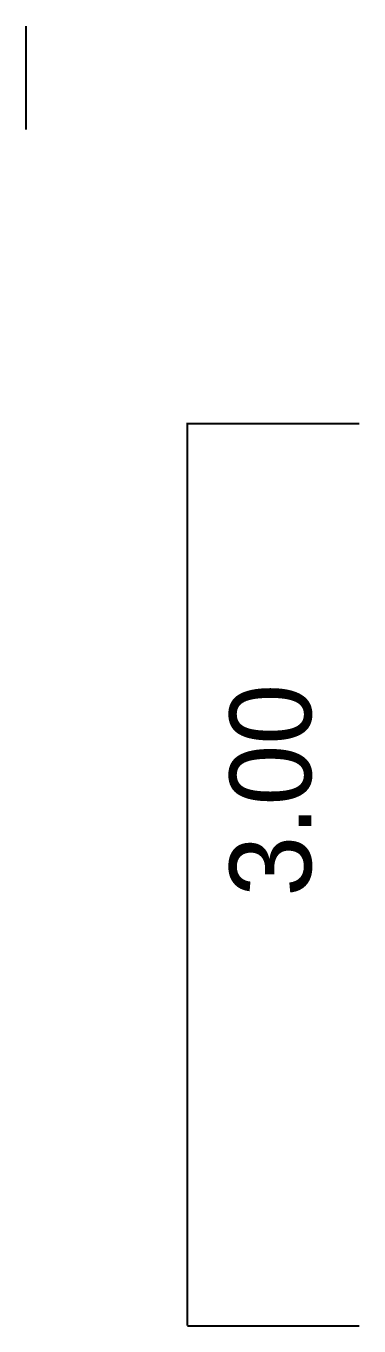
# Model space of a CAD drawing. Header units: millimetres. Extents: x 490 to 5263, y 216 to 2139.
# Drawn here: x 3075.8 to 3189.9, y 1583.1 to 2028.3 of the extents above; entities that cross this region are included whole.
import ezdxf

# ---------------------------------------------------------------- set-up
doc = ezdxf.new("R2010")
doc.units = ezdxf.units.MM

msp = doc.modelspace()

# ---------------------------------------------------------------- linework, layer by layer
at = {"color": 7}
for p, q in [((3075.8, 2028.27), (3075.8, 1992.86)), ((3131.16, 1583.27), (3131.16, 1892.39)), ((3131.16, 1892.14), (3189.91, 1892.14)), ((3131.16, 1583.1), (3189.91, 1583.1))]:
    msp.add_line(p, q, dxfattribs=at)

# ---------------------------------------------------------------- texts
at = {"color": 7, "insert": (3145.55, 1730.11), "char_height": 28, "width": 240.553, "attachment_point": 1, "rotation": 90}
msp.add_mtext('3.00', dxfattribs=at)

doc.saveas('drawing.dxf')
